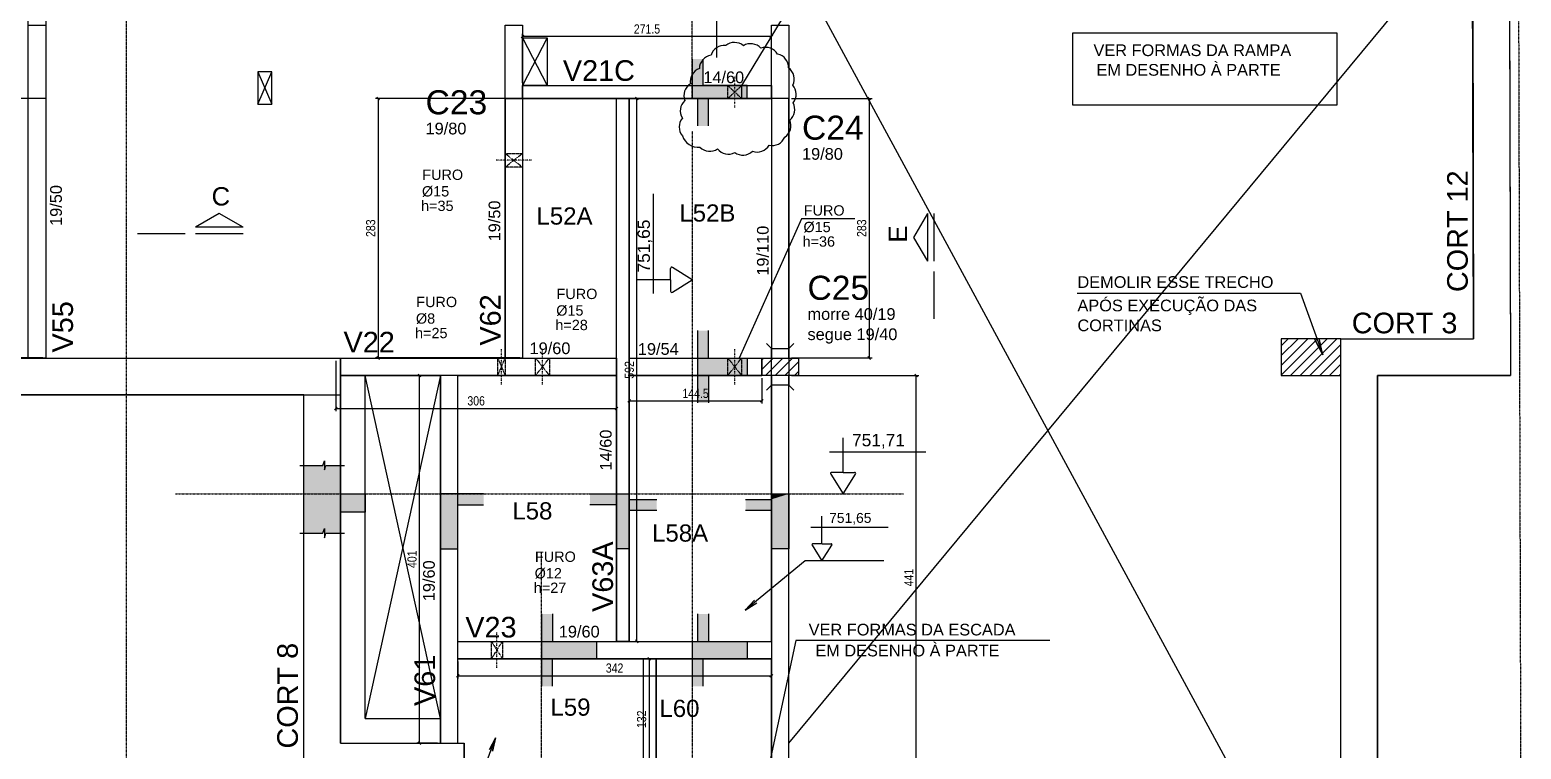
# Model space of a CAD drawing. Extents: x -1206 to 6684, y -2991 to 10691.
# Drawn here: x 2533 to 4159, y 5505 to 6290 of the extents above; entities that cross this region are included whole.
import ezdxf

# ---------------------------------------------------------------- set-up
doc = ezdxf.new("R2010")
doc.units = 0
for name, pattern in [('ESTILO_TQS_0003', [1, 0.5, -0.2, 0.1, -0.2]), ('ESTILO_TQS_0004', [2, 0.5, -0.4, 0.1, -0.4, 0.1, -0.5]), ('HIDDEN2', [0.1875, 0.125, -0.0625])]:
    doc.linetypes.add(name, pattern=pattern)
doc.layers.get('0').update_dxf_attribs({"color": 50})
for name, color, linetype in [('1', 3, 'Continuous'), ('110', 113, 'Continuous'), ('111', 21, 'Continuous'), ('200', 1, 'HIDDEN2'), ('204', 1, 'ESTILO_TQS_0003'), ('205', 1, 'ESTILO_TQS_0004'), ('210', 3, 'HIDDEN2'), ('212', 3, 'Continuous'), ('213', 3, 'Continuous'), ('220', 5, 'Continuous'), ('221', 1, 'Continuous'), ('222', 6, 'Continuous'), ('226', 4, 'Continuous'), ('228', 3, 'Continuous'), ('230', 3, 'Continuous'), ('231', 1, 'Continuous'), ('233', 6, 'Continuous'), ('249', 1, 'Continuous'), ('250', 1, 'Continuous'), ('253', 253, 'Continuous'), ('COTA', 241, 'Continuous')]:
    doc.layers.add(name, color=color, linetype=linetype)
doc.styles.add('COTA TECNICA-50', font='techl___.ttf', dxfattribs={"height": 10})
doc.styles.get("Standard").update_dxf_attribs({"font": 'arial.ttf'})
doc.dimstyles.new('COTA PAINEL-50', dxfattribs={"dimtxt": 10, "dimasz": 3, "dimexe": 3, "dimexo": 3, "dimgap": 3, "dimtad": 1, "dimdec": 1, "dimzin": 9, "dimdsep": 46, "dimtxsty": 'COTA TECNICA-50', "dimblk1": 'OBLIQUE', "dimblk2": 'OBLIQUE', "dimsah": 1, "dimcen": 0.9, "dimclrd": 4, "dimclre": 4, "dimclrt": 240, "dimadec": 1, "dimazin": 3, "dimtfac": 1, "dimtdec": 1, "dimtmove": 0, "dimatfit": 3, "dimfxl": 1, "dimtolj": 1, "dimtzin": 12, "dimarcsym": 0})

# ---------------------------------------------------------------- blocks, each defined once
blk = doc.blocks.new('_H4E26883C6B-000')
for p, q in [((2139.314764, -3153.379493), (2151.660645, -3141.033612)), ((2139.314764, -3142.772891), (2141.054043, -3141.033612)), ((2143.267247, -3160.033612), (2162.267247, -3141.033612)), ((2153.873848, -3160.033612), (2172.873848, -3141.033612)), ((2164.48045, -3160.033612), (2179.314764, -3145.199298)), ((2175.087052, -3160.033612), (2179.314764, -3155.8059))]:
    blk.add_line(p, q)
blk = doc.blocks.new('_HFC2A26E8A7-000')
for p, q in [((2705.801091, -3159.649659), (2745.417166, -3120.033584)), ((2705.801091, -3149.043057), (2734.810564, -3120.033584)), ((2705.801091, -3138.436456), (2724.203963, -3120.033584)), ((2705.801091, -3127.829854), (2713.597361, -3120.033584)), ((2716.023768, -3160.033584), (2756.023768, -3120.033584)), ((2726.630369, -3160.033584), (2766.630369, -3120.033584)), ((2737.236971, -3160.033584), (2770.805826, -3126.46473)), ((2747.843573, -3160.033584), (2770.813628, -3137.063528)), ((2758.450175, -3160.033584), (2770.821431, -3147.662327)), ((2769.056776, -3160.033584), (2770.829234, -3158.261126))]:
    blk.add_line(p, q)
blk = doc.blocks.new('_Oblique')
at = {"color": 0, "linetype": 'ByBlock', "lineweight": -2}
blk.add_line((-0.5, -0.5), (0.5, 0.5), dxfattribs=at)
blk = doc.blocks.new('*D271')
at = {"layer": 'COTA', "color": 4, "lineweight": -2, "transparency": 16777216}
for p, q in [((3070.1, 6231.8), (3070.1, 6285.4)), ((3341.6, 6282.4), (3070.1, 6282.4)), ((3341.6, 6231.8), (3341.6, 6285.4))]:
    blk.add_line(p, q, dxfattribs=at)
at = {"layer": 'Defpoints', "color": 0, "transparency": 16777216}
for p in [(3070.1, 6282.4), (3070.1, 6228.8), (3341.6, 6228.8)]:
    blk.add_point(p, dxfattribs=at)
at = {"layer": 'COTA', "color": 4, "lineweight": -2, "transparency": 16777216, "xscale": 3, "yscale": 3, "zscale": 3, "rotation": 180}
blk.add_blockref('_Oblique', (3070.1, 6282.4), dxfattribs=at)
at = {"layer": 'COTA', "color": 4, "lineweight": -2, "transparency": 16777216, "xscale": 3, "yscale": 3, "zscale": 3}
blk.add_blockref('_Oblique', (3341.6, 6282.4), dxfattribs=at)
at = {"layer": 'COTA', "color": 240, "transparency": 16777216, "insert": (3205.9, 6290.5), "char_height": 10, "attachment_point": 5, "style": 'COTA TECNICA-50'}
blk.add_mtext('\\A1;271.5', dxfattribs=at)
blk = doc.blocks.new('*D266')
at = {"layer": 'COTA', "color": 4, "lineweight": -2, "transparency": 16777216}
for p, q in [((2866.6, 5928.8), (2866.6, 5873.8)), ((3172.6, 5928.8), (3172.6, 5873.8)), ((2866.6, 5876.8), (3172.6, 5876.8))]:
    blk.add_line(p, q, dxfattribs=at)
at = {"layer": 'Defpoints', "color": 0, "transparency": 16777216}
for p in [(2866.6, 5931.8), (3172.6, 5931.8), (3172.6, 5876.8)]:
    blk.add_point(p, dxfattribs=at)
at = {"layer": 'COTA', "color": 4, "lineweight": -2, "transparency": 16777216, "xscale": 3, "yscale": 3, "zscale": 3, "rotation": 180}
blk.add_blockref('_Oblique', (2866.6, 5876.8), dxfattribs=at)
at = {"layer": 'COTA', "color": 4, "lineweight": -2, "transparency": 16777216, "xscale": 3, "yscale": 3, "zscale": 3}
blk.add_blockref('_Oblique', (3172.6, 5876.8), dxfattribs=at)
at = {"layer": 'COTA', "color": 240, "transparency": 16777216, "insert": (3019.6, 5885), "char_height": 10, "attachment_point": 5, "style": 'COTA TECNICA-50'}
blk.add_mtext('\\A1;306', dxfattribs=at)
blk = doc.blocks.new('*D267')
at = {"layer": 'COTA', "color": 4, "lineweight": -2, "transparency": 16777216}
for p, q in [((3186.6, 5909.8), (3186.6, 5882)), ((3331.1, 5909.8), (3331.1, 5882)), ((3186.6, 5885), (3331.1, 5885))]:
    blk.add_line(p, q, dxfattribs=at)
at = {"layer": 'Defpoints', "color": 0, "transparency": 16777216}
for p in [(3186.6, 5912.8), (3331.1, 5912.8), (3331.1, 5885)]:
    blk.add_point(p, dxfattribs=at)
at = {"layer": 'COTA', "color": 4, "lineweight": -2, "transparency": 16777216, "xscale": 3, "yscale": 3, "zscale": 3, "rotation": 180}
blk.add_blockref('_Oblique', (3186.6, 5885), dxfattribs=at)
at = {"layer": 'COTA', "color": 4, "lineweight": -2, "transparency": 16777216, "xscale": 3, "yscale": 3, "zscale": 3}
blk.add_blockref('_Oblique', (3331.1, 5885), dxfattribs=at)
at = {"layer": 'COTA', "color": 240, "transparency": 16777216, "insert": (3258.9, 5893.1), "char_height": 10, "attachment_point": 5, "style": 'COTA TECNICA-50'}
blk.add_mtext('\\A1;144.5', dxfattribs=at)
blk = doc.blocks.new('*D263')
at = {"layer": 'COTA', "color": 4, "lineweight": -2, "transparency": 16777216}
for p, q in [((2999.6, 5600.8), (2999.6, 5582.3)), ((3341.6, 5600.8), (3341.6, 5582.3)), ((2999.6, 5585.3), (3341.6, 5585.3))]:
    blk.add_line(p, q, dxfattribs=at)
at = {"layer": 'Defpoints', "color": 0, "transparency": 16777216}
for p in [(2999.6, 5603.8), (3341.6, 5603.8), (3341.6, 5585.3)]:
    blk.add_point(p, dxfattribs=at)
at = {"layer": 'COTA', "color": 4, "lineweight": -2, "transparency": 16777216, "xscale": 3, "yscale": 3, "zscale": 3, "rotation": 180}
blk.add_blockref('_Oblique', (2999.6, 5585.3), dxfattribs=at)
at = {"layer": 'COTA', "color": 4, "lineweight": -2, "transparency": 16777216, "xscale": 3, "yscale": 3, "zscale": 3}
blk.add_blockref('_Oblique', (3341.6, 5585.3), dxfattribs=at)
at = {"layer": 'COTA', "color": 240, "transparency": 16777216, "insert": (3170.6, 5593.6), "char_height": 10, "attachment_point": 5, "style": 'COTA TECNICA-50'}
blk.add_mtext('\\A1;342', dxfattribs=at)
blk = doc.blocks.new('*D250')
at = {"layer": 'COTA', "color": 4, "lineweight": -2, "transparency": 16777216}
for p, q in [((2547.1, 6214.8), (2495.3, 6214.8)), ((2498.3, 6214.8), (2498.3, 5931.8)), ((2547.1, 5931.8), (2495.3, 5931.8))]:
    blk.add_line(p, q, dxfattribs=at)
at = {"layer": 'Defpoints', "color": 0, "transparency": 16777216}
for p in [(2550.1, 6214.8), (2498.3, 5931.8), (2550.1, 5931.8)]:
    blk.add_point(p, dxfattribs=at)
at = {"layer": 'COTA', "color": 4, "lineweight": -2, "transparency": 16777216, "xscale": 3, "yscale": 3, "zscale": 3}
for p, rotation in [((2498.3, 6214.8), 90), ((2498.3, 5931.8), 270)]:
    blk.add_blockref('_Oblique', p, dxfattribs=dict(at, rotation=rotation))
at = {"layer": 'COTA', "color": 240, "transparency": 16777216, "insert": (2490.1, 6073.3), "char_height": 10, "attachment_point": 5, "rotation": 90, "style": 'COTA TECNICA-50'}
blk.add_mtext('\\A1;283', dxfattribs=at)
blk = doc.blocks.new('*D246')
at = {"layer": 'COTA', "color": 4, "lineweight": -2, "transparency": 16777216}
for p, q in [((3067.1, 6214.8), (2909.8, 6214.8)), ((2912.8, 6214.8), (2912.8, 5931.8)), ((3067.1, 5931.8), (2909.8, 5931.8))]:
    blk.add_line(p, q, dxfattribs=at)
at = {"layer": 'Defpoints', "color": 0, "transparency": 16777216}
for p in [(3070.1, 6214.8), (2912.8, 5931.8), (3070.1, 5931.8)]:
    blk.add_point(p, dxfattribs=at)
at = {"layer": 'COTA', "color": 4, "lineweight": -2, "transparency": 16777216, "xscale": 3, "yscale": 3, "zscale": 3}
for p, rotation in [((2912.8, 6214.8), 90), ((2912.8, 5931.8), 270)]:
    blk.add_blockref('_Oblique', p, dxfattribs=dict(at, rotation=rotation))
at = {"layer": 'COTA', "color": 240, "transparency": 16777216, "insert": (2904.6, 6073.3), "char_height": 10, "attachment_point": 5, "rotation": 90, "style": 'COTA TECNICA-50'}
blk.add_mtext('\\A1;283', dxfattribs=at)
blk = doc.blocks.new('*D248')
at = {"layer": 'COTA', "color": 4, "lineweight": -2, "transparency": 16777216}
for p, q in [((2977.6, 5912.8), (2954.8, 5912.8)), ((2957.8, 5511.8), (2957.8, 5912.8)), ((2977.6, 5511.8), (2954.8, 5511.8))]:
    blk.add_line(p, q, dxfattribs=at)
at = {"layer": 'Defpoints', "color": 0, "transparency": 16777216}
for p in [(2957.8, 5912.8), (2980.6, 5912.8), (2980.6, 5511.8)]:
    blk.add_point(p, dxfattribs=at)
at = {"layer": 'COTA', "color": 4, "lineweight": -2, "transparency": 16777216, "xscale": 3, "yscale": 3, "zscale": 3}
for p, rotation in [((2957.8, 5912.8), 90), ((2957.8, 5511.8), 270)]:
    blk.add_blockref('_Oblique', p, dxfattribs=dict(at, rotation=rotation))
at = {"layer": 'COTA', "color": 240, "transparency": 16777216, "insert": (2949.7, 5712.3), "char_height": 10, "attachment_point": 5, "rotation": 90, "style": 'COTA TECNICA-50'}
blk.add_mtext('\\A1;401', dxfattribs=at)
blk = doc.blocks.new('*D245')
at = {"layer": 'COTA', "color": 4, "lineweight": -2, "transparency": 16777216}
for p, q in [((3189.6, 6214.8), (3197.8, 6214.8)), ((3194.8, 5622.8), (3194.8, 6214.8)), ((3189.6, 5622.8), (3197.8, 5622.8))]:
    blk.add_line(p, q, dxfattribs=at)
at = {"layer": 'Defpoints', "color": 0, "transparency": 16777216}
for p in [(3186.6, 6214.8), (3194.8, 6214.8), (3186.6, 5622.8)]:
    blk.add_point(p, dxfattribs=at)
at = {"layer": 'COTA', "color": 4, "lineweight": -2, "transparency": 16777216, "xscale": 3, "yscale": 3, "zscale": 3}
for p, rotation in [((3194.8, 6214.8), 90), ((3194.8, 5622.8), 270)]:
    blk.add_blockref('_Oblique', p, dxfattribs=dict(at, rotation=rotation))
at = {"layer": 'COTA', "color": 240, "transparency": 16777216, "insert": (3186.7, 5918.8), "char_height": 10, "attachment_point": 5, "rotation": 90, "style": 'COTA TECNICA-50'}
blk.add_mtext('\\A1;592', dxfattribs=at)
blk = doc.blocks.new('*D295')
at = {"layer": 'COTA', "color": 4, "lineweight": -2, "transparency": 16777216}
for p, q in [((3213.1, 5603.8), (3205.4, 5603.8)), ((3208.4, 5603.8), (3208.4, 5471.8)), ((3213.1, 5471.8), (3205.4, 5471.8))]:
    blk.add_line(p, q, dxfattribs=at)
at = {"layer": 'Defpoints', "color": 0, "transparency": 16777216}
for p in [(3216.1, 5603.8), (3208.4, 5471.8), (3216.1, 5471.8)]:
    blk.add_point(p, dxfattribs=at)
at = {"layer": 'COTA', "color": 4, "lineweight": -2, "transparency": 16777216, "xscale": 3, "yscale": 3, "zscale": 3}
for p, rotation in [((3208.4, 5603.8), 90), ((3208.4, 5471.8), 270)]:
    blk.add_blockref('_Oblique', p, dxfattribs=dict(at, rotation=rotation))
at = {"layer": 'COTA', "color": 240, "transparency": 16777216, "insert": (3200.1, 5537.8), "char_height": 10, "attachment_point": 5, "rotation": 90, "style": 'COTA TECNICA-50'}
blk.add_mtext('\\A1;132', dxfattribs=at)
blk = doc.blocks.new('*D301')
at = {"layer": 'COTA', "color": 4, "lineweight": -2, "transparency": 16777216}
for p, q in [((3363.6, 5912.8), (3502.6, 5912.8)), ((3499.6, 5471.8), (3499.6, 5912.8)), ((3363.6, 5471.8), (3502.6, 5471.8))]:
    blk.add_line(p, q, dxfattribs=at)
at = {"layer": 'Defpoints', "color": 0, "transparency": 16777216}
for p in [(3360.6, 5912.8), (3499.6, 5912.8), (3360.6, 5471.8)]:
    blk.add_point(p, dxfattribs=at)
at = {"layer": 'COTA', "color": 4, "lineweight": -2, "transparency": 16777216, "xscale": 3, "yscale": 3, "zscale": 3}
for p, rotation in [((3499.6, 5912.8), 90), ((3499.6, 5471.8), 270)]:
    blk.add_blockref('_Oblique', p, dxfattribs=dict(at, rotation=rotation))
at = {"layer": 'COTA', "color": 240, "transparency": 16777216, "insert": (3491.5, 5692.3), "char_height": 10, "attachment_point": 5, "rotation": 90, "style": 'COTA TECNICA-50'}
blk.add_mtext('\\A1;441', dxfattribs=at)
blk = doc.blocks.new('*D305')
at = {"layer": 'COTA', "color": 4, "lineweight": -2, "transparency": 16777216}
for p, q in [((3363.6, 6214.8), (3451.4, 6214.8)), ((3448.4, 6214.8), (3448.4, 5931.8)), ((3363.6, 5931.8), (3451.4, 5931.8))]:
    blk.add_line(p, q, dxfattribs=at)
at = {"layer": 'Defpoints', "color": 0, "transparency": 16777216}
for p in [(3360.6, 6214.8), (3360.6, 5931.8), (3448.4, 5931.8)]:
    blk.add_point(p, dxfattribs=at)
at = {"layer": 'COTA', "color": 4, "lineweight": -2, "transparency": 16777216, "xscale": 3, "yscale": 3, "zscale": 3}
for p, rotation in [((3448.4, 6214.8), 90), ((3448.4, 5931.8), 270)]:
    blk.add_blockref('_Oblique', p, dxfattribs=dict(at, rotation=rotation))
at = {"layer": 'COTA', "color": 240, "transparency": 16777216, "insert": (3440.1, 6073.3), "char_height": 10, "attachment_point": 5, "rotation": 90, "style": 'COTA TECNICA-50'}
blk.add_mtext('\\A1;283', dxfattribs=at)

msp = doc.modelspace()

# ---------------------------------------------------------------- linework, layer by layer
for p, q in [((3281.677, 6311.559), (3281.677, 6259.598)), ((2702.301, 6067.266), (2650.34, 6067.266)), ((2765.342, 6067.266), (2713.381, 6067.266))]:
    msp.add_line(p, q)
for points in [[(2531.12, 6815.798), (2550.12, 6815.798), (2550.12, 5931.762), (2531.12, 5931.762)], [(3051.12, 6214.801), (3070.12, 6214.801), (3070.12, 5931.762), (3051.12, 5931.762)], [(3070.12, 6228.801), (3341.62, 6228.801), (3341.62, 6214.801), (3070.12, 6214.801)], [(3172.62, 6214.801), (3186.62, 6214.801), (3186.62, 5622.762), (3172.62, 5622.762)], [(3341.62, 5931.762), (3360.62, 5931.762), (3360.62, 6214.801), (3341.62, 6214.801)], [(2871.636, 5931.762), (3172.62, 5931.762), (3172.62, 5912.762), (2871.636, 5912.762)], [(3186.62, 5931.762), (3331.12, 5931.762), (3331.12, 5912.762), (3186.62, 5912.762)], [(2999.638, 5912.762), (2980.638, 5912.762), (2980.638, 5511.762), (2999.638, 5511.762)], [(3341.62, 5471.805), (3360.62, 5471.805), (3360.62, 5912.762), (3341.62, 5912.762)], [(2999.638, 5622.762), (3341.62, 5622.762), (3341.62, 5603.762), (2999.638, 5603.762)], [(3216.136, 5471.805), (3202.136, 5471.805), (3202.136, 5603.762), (3216.136, 5603.762)]]:
    msp.add_lwpolyline(points, close=True)
at = {"layer": '1', "color": 4}
for p, q in [((2550.12, 6214.801), (2550.12, 5931.762)), ((3051.12, 6214.801), (3051.12, 5931.762)), ((3070.12, 6228.801), (3341.62, 6228.801)), ((3070.12, 6214.801), (3070.12, 5931.762)), ((3070.12, 6214.801), (3341.62, 6214.801)), ((3172.62, 5931.762), (3172.62, 6214.801)), ((3186.62, 5931.762), (3186.62, 6214.801)), ((3341.62, 6214.801), (3341.62, 5931.762)), ((3360.62, 6214.801), (3360.62, 5931.762)), ((2871.636, 5931.762), (3172.62, 5931.762)), ((2871.636, 5912.762), (2980.638, 5912.762)), ((2980.638, 5511.762), (2980.638, 5912.762)), ((2999.638, 5622.762), (2999.638, 5912.762)), ((2999.638, 5912.762), (3172.62, 5912.762)), ((3172.62, 5912.762), (3172.62, 5622.762)), ((3186.62, 5622.762), (3186.62, 5912.762)), ((3341.62, 5622.762), (3341.62, 5912.762)), ((3360.62, 5471.805), (3360.62, 5912.762)), ((2999.638, 5622.762), (3172.62, 5622.762)), ((3186.62, 5622.762), (3341.62, 5622.762)), ((2999.638, 5603.762), (3341.62, 5603.762)), ((3202.136, 5471.805), (3202.136, 5603.762)), ((3216.136, 5471.805), (3216.136, 5603.762)), ((3341.62, 5471.805), (3341.62, 5603.762))]:
    msp.add_line(p, q, dxfattribs=at)
at = {"layer": '1'}
for p, q in [((3186.62, 5931.762), (3331.12, 5931.762)), ((3186.62, 5912.762), (3331.12, 5912.762)), ((2999.638, 5511.762), (2999.638, 5603.762))]:
    msp.add_line(p, q, dxfattribs=at)
at = {"layer": '110'}
msp.add_solid([(3202.136, 5603.762), (2999.638, 5603.762), (3202.136, 5603.762)], dxfattribs=at)
at = {"layer": '111'}
msp.add_solid([(3341.62, 5622.762), (3341.62, 6214.801), (3341.62, 5622.762)], dxfattribs=at)
at = {"layer": '200'}
for p, q in [((3294.12, 6214.792), (3309.12, 6228.792)), ((3294.12, 6228.792), (3309.12, 6214.792)), ((3070.12, 6139.842), (3051.112, 6154.842)), ((3051.153, 6139.842), (3070.12, 6154.842)), ((3043.226, 5912.754), (3051.226, 5931.762)), ((3043.226, 5931.72), (3051.226, 5912.754)), ((3084.472, 5912.754), (3099.472, 5931.762)), ((3084.472, 5931.72), (3099.472, 5912.754)), ((3294.12, 5912.754), (3309.12, 5931.762)), ((3294.12, 5931.72), (3309.12, 5912.754)), ((3036.269, 5603.762), (3048.269, 5622.771)), ((3036.269, 5622.729), (3048.269, 5603.762))]:
    msp.add_line(p, q, dxfattribs=at)
at = {"layer": '204'}
for p, q in [((2638.305, 4527.81), (2638.305, 10527.057)), ((3255.12, 6214.801), (3255.12, 6846.804)), ((3255.181, 6179.22), (3255.181, 4623.762)), ((2691.824, 5783.61), (3485.723, 5783.61)), ((3090.851, 5425.37), (3090.851, 5719.476))]:
    msp.add_line(p, q, dxfattribs=at)
msp.add_lwpolyline([(-842.575, 5258.773), (-854.551, 10464.785), (4145.396, 10464.785), (4159.405, 5258.773)], dxfattribs=at)
at = {"layer": '205'}
for p, q in [((3301.62, 6204.792), (3301.62, 6238.792)), ((3080.051, 6147.342), (3041.153, 6147.342)), ((3047.222, 5902.823), (3047.222, 5941.72)), ((3091.972, 5902.823), (3091.972, 5941.72)), ((3301.62, 5902.823), (3301.62, 5941.72)), ((3042.269, 5593.831), (3042.269, 5632.729))]:
    msp.add_line(p, q, dxfattribs=at)
at = {"layer": '210'}
for p, q in [((3294.12, 6214.792), (3294.12, 6228.792)), ((3309.12, 6228.792), (3309.12, 6214.792)), ((3051.112, 6154.842), (3070.12, 6154.842)), ((3070.12, 6139.842), (3051.153, 6139.842)), ((3043.226, 5912.754), (3043.226, 5931.72)), ((3051.226, 5931.762), (3051.226, 5912.754)), ((3084.472, 5912.754), (3084.472, 5931.72)), ((3099.472, 5931.762), (3099.472, 5912.754)), ((3186.62, 5912.762), (3186.62, 5931.762)), ((3294.12, 5912.754), (3294.12, 5931.72)), ((3309.12, 5931.762), (3309.12, 5912.754)), ((3036.269, 5603.762), (3036.269, 5622.729)), ((3048.269, 5622.771), (3048.269, 5603.762))]:
    msp.add_line(p, q, dxfattribs=at)
at = {"layer": '220'}
for p, q in [((4135.423, 10454.785), (4147.645, 5912.735)), ((4095.531, 10414.785), (4107.537, 5952.762)), ((3261.12, 5961.762), (3261.12, 5882.768)), ((3273.12, 5931.762), (3273.12, 5961.762)), ((3962.636, 5263.762), (3962.636, 5952.762)), ((3962.638, 5952.762), (4107.537, 5952.762)), ((-593.145, 5931.762), (2871.636, 5931.762)), ((2871.636, 5511.762), (2871.636, 5931.762)), ((3273.12, 5931.762), (3315.12, 5931.762)), ((3315.221, 5931.762), (3315.221, 5912.762)), ((3315.12, 5912.762), (3273.12, 5912.762)), ((3273.12, 5912.762), (3273.12, 5882.768)), ((4002.639, 5223.762), (4002.608, 5912.762)), ((4002.61, 5912.762), (4147.645, 5912.762)), ((-637.036, 5891.762), (2871.636, 5891.762)), ((2831.636, 5471.762), (2831.636, 5891.762)), ((3090.851, 5652.762), (3090.851, 5573.768)), ((3261.181, 5652.762), (3261.181, 5622.762)), ((3150.952, 5622.762), (3150.952, 5603.762)), ((3255.12, 5622.762), (3255.12, 5573.768)), ((3255.12, 5622.762), (3261.181, 5622.762)), ((3255.181, 5622.762), (3255.181, 5622.762)), ((3273.12, 5622.762), (3303.181, 5622.762)), ((3273.12, 5622.762), (3303.181, 5622.762)), ((3315.221, 5622.762), (3315.221, 5603.762)), ((2871.636, 5511.762), (3006.636, 5511.762)), ((3006.636, 4663.762), (3006.636, 5511.762))]:
    msp.add_line(p, q, dxfattribs=at)
for points in [[(4147.645, 5912.762), (4002.608, 5912.762), (4002.639, 5223.762), (3731.636, 5223.762), (3731.636, 4623.762), (2966.636, 4623.762), (2966.636, 5471.762), (2831.636, 5471.762), (2831.636, 5891.762), (-637.036, 5891.762), (-641.695, 7606.798), (-641.695, 10454.785), (4135.423, 10454.785), (4147.645, 5912.735)], [(3691.636, 4663.762), (3691.636, 5263.762), (3962.637, 5263.762), (3962.606, 5952.762), (4107.537, 5952.762), (4095.531, 10414.785), (-601.695, 10414.785), (-601.695, 7606.852), (-597.145, 5931.762), (2871.636, 5931.762), (2871.636, 5511.762), (3006.636, 5511.762), (3006.636, 4663.762), (3115.851, 4663.762)], [(3255.12, 6257.757), (3255.12, 6214.801), (3261.12, 6214.801), (3261.12, 6184.845)], [(3273.12, 6184.845), (3273.12, 6214.801), (3315.12, 6214.801), (3315.12, 6228.801), (3267.12, 6228.801), (3267.12, 6257.757)], [(3962.606, 5952.762), (3897.606, 5952.762), (3897.606, 5912.762), (3962.636, 5912.762)], [(2871.636, 5814.698), (2871.636, 5783.61), (2898.638, 5783.61), (2898.638, 5763.61), (2871.636, 5763.61), (2871.636, 5740.823)], [(3027.744, 5783.61), (2980.638, 5783.61), (2980.638, 5723.61), (2999.638, 5723.61), (2999.638, 5771.61), (3027.744, 5771.61)], [(3143.664, 5783.61), (3186.62, 5783.61), (3186.62, 5777.61), (3216.576, 5777.61)], [(3313.515, 5777.61), (3341.62, 5777.61), (3341.62, 5783.61), (3360.62, 5783.61), (3360.62, 5723.61), (3341.62, 5723.61), (3341.62, 5765.61), (3313.515, 5765.61)], [(3216.576, 5765.61), (3186.62, 5765.61), (3186.62, 5723.61), (3172.62, 5723.61), (3172.62, 5771.61), (3143.664, 5771.61)], [(3102.851, 5652.762), (3102.851, 5622.762), (3150.851, 5622.762)], [(3273.12, 5652.762), (3273.12, 5622.762), (3315.12, 5622.762)], [(3102.851, 5573.768), (3102.851, 5603.762), (3150.851, 5603.762)], [(3267.12, 5573.768), (3267.12, 5603.762), (3315.12, 5603.762)]]:
    msp.add_lwpolyline(points, dxfattribs=at)
at = {"layer": '221'}
for p, q in [((3360.62, 5511.762), (4106.304, 6410.948)), ((3360.62, 6373.903), (3962.636, 5263.762)), ((3097.119, 6280.801), (3070.119, 6228.801)), ((3070.119, 6280.801), (3097.119, 6228.801)), ((2781.636, 6208.762), (2796.636, 6243.762)), ((2781.636, 6243.762), (2796.636, 6208.762)), ((2980.638, 5538.762), (2898.638, 5912.762)), ((2980.638, 5912.762), (2898.638, 5538.762))]:
    msp.add_line(p, q, dxfattribs=at)
for points in [[(3670.206, 6207.886), (3958.777, 6207.886), (3958.777, 6285.98), (3670.206, 6285.98), (3670.206, 6207.886)], [(2827.165, 5814.698), (2852.443, 5814.698), (2854.114, 5819.711), (2854.114, 5809.685), (2855.784, 5814.698), (2875.849, 5814.698)], [(2827.165, 5740.823), (2852.443, 5740.823), (2854.114, 5745.836), (2854.114, 5735.811), (2855.784, 5740.823), (2875.849, 5740.823)], [(3464.274, 5710.679), (3378.464, 5710.679), (3312.943, 5656.75), (3323.182, 5667.713), (3312.943, 5656.75), (3325.67, 5664.69)], [(2867.066, 5284.052), (2954.807, 5284.052), (3040.813, 5517.664), (3037.513, 5503.031), (3040.813, 5517.664), (3033.838, 5504.384)]]:
    msp.add_lwpolyline(points, dxfattribs=at)
at = {"layer": '221', "color": 1, "linetype": 'Continuous'}
for centre, radius, start, end in [((3290.158, 6257.586), 15, 83.467642, 163.467642), ((3301.374, 6260.889), 15, 49.347796, 129.347796), ((3319.041, 6259.515), 15, 41.754615, 121.754615), ((3335.621, 6255.506), 15, 31.061451, 111.061451), ((3345.374, 6248.568), 15, 358.086322, 78.086322), ((3268.074, 6233.228), 15, 109.545714, 189.545714), ((3278.052, 6247.028), 15, 98.719205, 178.719205), ((3351.55, 6235.932), 15, 334.004279, 54.004279), ((3261.171, 6217.983), 15, 121.734136, 201.734136), ((3353.667, 6219.568), 15, 320.738206, 40.738206), ((3257.266, 6201.273), 15, 131.955987, 211.955987), ((3352.161, 6202.804), 15, 308.996232, 28.996232), ((3256.03, 6183.692), 15, 140, 220), ((3347.887, 6185.066), 15, 303.910599, 23.910599), ((3261.446, 6179.336), 17.713, 197.358992, 277.358992), ((3342.401, 6178.367), 15, 257.462696, 337.462696), ((3274.423, 6172.272), 15, 224.447906, 304.447906), ((3294.777, 6169.074), 15, 217.695483, 297.695483), ((3310.485, 6167.986), 15, 234.377361, 314.377361), ((3326.211, 6171.321), 15, 249.571805, 329.571805)]:
    msp.add_arc(centre, radius, start, end, dxfattribs=at)
at = {"layer": '222'}
for p, q in [((3341.62, 5942.262), (3336.16, 5947.722)), ((3360.62, 5942.262), (3366.08, 5947.722)), ((3336.16, 5896.802), (3341.62, 5902.262)), ((3360.62, 5902.262), (3366.08, 5896.802))]:
    msp.add_line(p, q, dxfattribs=at)
for points in [[(2531.12, 6214.801), (2531.12, 6294.801), (2550.12, 6294.801), (2550.12, 6214.801), (2531.12, 6214.801)], [(3051.12, 6214.801), (3051.12, 6294.801), (3070.12, 6294.801), (3070.12, 6214.801), (3051.12, 6214.801)], [(3341.62, 6214.801), (3341.62, 6294.801), (3360.62, 6294.801), (3360.62, 6214.801), (3341.62, 6214.801)], [(3341.62, 5902.262), (3341.62, 5942.262), (3360.62, 5942.262), (3360.62, 5902.262), (3341.62, 5902.262)], [(3331.12, 5931.762), (3371.12, 5931.762), (3371.12, 5912.762), (3331.12, 5912.762), (3331.12, 5931.762)]]:
    msp.add_lwpolyline(points, dxfattribs=at)
at = {"layer": '226'}
for p, q in [((2739.362, 6089.422), (2713.381, 6074.422)), ((2765.342, 6074.422), (2739.362, 6089.422)), ((3497.121, 6063.345), (3512.121, 6089.326)), ((3512.121, 6037.365), (3512.121, 6089.326)), ((2765.342, 6074.422), (2713.381, 6074.422)), ((3512.121, 6037.365), (3497.121, 6063.345))]:
    msp.add_line(p, q, dxfattribs=at)
at = {"layer": '228'}
for p, q in [((3519.277, 6037.365), (3519.277, 6089.326)), ((3519.277, 5974.324), (3519.277, 6026.285))]:
    msp.add_line(p, q, dxfattribs=at)
at = {"layer": '230'}
for p, q in [((2781.636, 6243.762), (2781.636, 6208.762)), ((2796.636, 6243.762), (2781.636, 6243.762)), ((2796.636, 6208.762), (2796.636, 6243.762)), ((2781.636, 6208.762), (2796.636, 6208.762)), ((2898.638, 5538.762), (2898.638, 5912.762)), ((2898.638, 5538.762), (2980.638, 5538.762))]:
    msp.add_line(p, q, dxfattribs=at)
msp.add_lwpolyline([(3070.119, 6280.801), (3097.119, 6280.801), (3097.119, 6228.801), (3070.119, 6228.801)], dxfattribs=at)
at = {"layer": '231'}
for p, q in [((3212.946, 6002.082), (3212.946, 6110.733)), ((3231.696, 6017.092), (3231.696, 6029.493)), ((3255.181, 6017.082), (3233.79, 6030.644)), ((3231.696, 6017.082), (3194.197, 6017.082)), ((3231.697, 6017.072), (3231.697, 6004.671)), ((3233.79, 6003.519), (3255.181, 6017.082)), ((3419.878, 5807.094), (3419.878, 5844.593)), ((3404.878, 5829.593), (3509.898, 5829.593)), ((3419.869, 5807.093), (3407.467, 5807.093)), ((3419.888, 5807.094), (3432.289, 5807.094)), ((3406.316, 5805), (3419.878, 5783.61)), ((3419.878, 5783.61), (3433.441, 5805)), ((3396.827, 5729.314), (3396.827, 5759.313)), ((3384.827, 5747.313), (3468.843, 5747.313)), ((3385.977, 5727.638), (3396.827, 5710.526)), ((3396.82, 5729.313), (3386.899, 5729.313)), ((3396.827, 5710.526), (3407.678, 5727.639)), ((3396.835, 5729.314), (3406.756, 5729.314))]:
    msp.add_line(p, q, dxfattribs=at)
for centre, radius, start, end in [((3233.06, 6029.493), 1.364, 57.627716, 180), ((3233.06, 6004.671), 1.364, 180, 302.376968), ((3407.467, 5805.73), 1.364, 90, 212.376968), ((3432.289, 5805.73), 1.364, 327.627716, 90), ((3386.899, 5728.222), 1.091, 90, 212.376968), ((3406.756, 5728.223), 1.091, 327.627716, 90)]:
    msp.add_arc(centre, radius, start, end, dxfattribs=at)
at = {"layer": '249'}
for points in [[(3675.08, 6002.646), (3918.814, 6002.646), (3943.147, 5935.234), (3934.533, 5951.889), (3943.147, 5935.234), (3939.137, 5953.551)], [(3645.161, 5623.567), (3368.141, 5623.567), (3318.712, 5393.666), (3326.156, 5410.875), (3318.712, 5393.666), (3318.526, 5412.215)]]:
    msp.add_lwpolyline(points, dxfattribs=at)
at = {"layer": '250'}
for points in [[(3443.72, 6355.113), (3385.392, 6355.113), (3309.12, 6228.813)], [(3432.758, 6083.591), (3374.431, 6083.591), (3306.66, 5931.762)]]:
    msp.add_lwpolyline(points, dxfattribs=at)
at = {"layer": '253'}
for points in [[(3267.12, 6257.757), (3255.12, 6257.757), (3261.12, 6214.801)], [(3255.12, 6257.757), (3255.12, 6214.801), (3261.12, 6214.801)], [(3267.12, 6228.801), (3267.12, 6257.757), (3261.12, 6214.801)], [(3267.12, 6228.801), (3261.12, 6214.801), (3273.12, 6184.845)], [(3273.12, 6184.845), (3261.12, 6214.801), (3261.12, 6184.845)], [(3315.12, 6228.801), (3267.12, 6228.801), (3273.12, 6214.801)], [(3273.12, 6214.801), (3267.12, 6228.801), (3273.12, 6184.845)], [(3315.12, 6214.801), (3315.12, 6228.801), (3273.12, 6214.801)], [(3261.12, 5882.768), (3261.12, 5961.762), (3273.12, 5882.768)], [(3261.12, 5961.762), (3273.12, 5961.762), (3273.12, 5882.768)], [(3273.12, 5882.768), (3273.12, 5961.762), (3273.12, 5912.762)], [(3273.12, 5961.762), (3273.12, 5931.762), (3273.12, 5912.762)], [(3273.12, 5912.762), (3273.12, 5931.762), (3315.12, 5912.762)], [(3273.12, 5931.762), (3315.12, 5931.762), (3315.12, 5912.762)], [(2852.443, 5814.698), (2852.443, 5740.823), (2831.636, 5740.823)], [(2852.443, 5814.698), (2831.636, 5740.823), (2831.636, 5814.698)], [(2854.114, 5745.836), (2852.443, 5740.823), (2854.114, 5819.711)], [(2852.443, 5814.698), (2854.114, 5819.711), (2852.443, 5740.823)], [(2854.114, 5745.836), (2854.114, 5819.711), (2854.114, 5809.685)], [(2855.784, 5740.823), (2854.114, 5735.811), (2855.784, 5814.698)], [(2854.114, 5745.836), (2854.114, 5809.685), (2855.784, 5814.698)], [(2854.114, 5745.836), (2855.784, 5814.698), (2854.114, 5735.811)], [(2855.784, 5740.823), (2855.784, 5814.698), (2871.636, 5814.698)], [(2855.784, 5740.823), (2871.636, 5814.698), (2871.636, 5763.61)], [(2871.636, 5783.61), (2871.636, 5763.61), (2871.636, 5814.698)], [(2871.636, 5783.61), (2898.638, 5783.61), (2898.638, 5763.61)], [(2871.636, 5783.61), (2898.638, 5763.61), (2871.636, 5763.61)], [(2999.638, 5771.61), (3027.744, 5783.61), (2980.638, 5783.61)], [(2999.638, 5771.61), (2980.638, 5783.61), (2980.638, 5723.61)], [(2999.638, 5771.61), (3027.744, 5771.61), (3027.744, 5783.61)], [(3172.62, 5771.61), (3143.664, 5771.61), (3143.664, 5783.61)], [(3172.62, 5771.61), (3143.664, 5783.61), (3186.62, 5783.61)], [(3186.62, 5765.61), (3172.62, 5723.61), (3186.62, 5783.61)], [(3172.62, 5771.61), (3186.62, 5783.61), (3172.62, 5723.61)], [(3186.62, 5765.61), (3186.62, 5783.61), (3186.62, 5777.61)], [(3186.62, 5765.61), (3186.62, 5777.61), (3216.576, 5777.61)], [(3186.62, 5765.61), (3216.576, 5777.61), (3216.576, 5765.61)], [(3341.62, 5777.61), (3341.62, 5765.61), (3313.515, 5765.61)], [(3341.62, 5777.61), (3313.515, 5765.61), (3313.515, 5777.61)], [(3341.62, 5777.61), (3313.515, 5777.61), (3313.515, 5777.61)], [(3341.62, 5777.61), (3341.62, 5783.61), (3360.62, 5783.61)], [(3341.62, 5777.61), (3360.62, 5783.61), (3360.62, 5723.61)], [(3341.62, 5777.61), (3360.62, 5723.61), (3341.62, 5723.61)], [(3341.62, 5777.61), (3341.62, 5723.61), (3341.62, 5765.61)], [(2855.784, 5740.823), (2871.636, 5763.61), (2871.636, 5740.823)], [(2999.638, 5771.61), (2980.638, 5723.61), (2999.638, 5723.61)], [(3186.62, 5765.61), (3186.62, 5723.61), (3172.62, 5723.61)], [(3102.851, 5603.762), (3090.851, 5573.768), (3102.851, 5652.762)], [(3102.851, 5652.762), (3090.851, 5573.768), (3090.851, 5652.762)], [(3102.851, 5622.762), (3102.851, 5603.762), (3102.851, 5652.762)], [(3261.181, 5622.762), (3261.181, 5652.762), (3273.12, 5652.762)], [(3261.181, 5622.762), (3273.12, 5652.762), (3267.12, 5603.762)], [(3273.12, 5622.762), (3267.12, 5603.762), (3273.12, 5652.762)], [(3150.952, 5622.762), (3150.952, 5603.762), (3102.851, 5622.762)], [(3150.952, 5603.762), (3102.851, 5603.762), (3102.851, 5622.762)], [(3261.181, 5622.762), (3267.12, 5573.768), (3255.12, 5573.768)], [(3261.181, 5622.762), (3255.12, 5573.768), (3255.12, 5622.762)], [(3261.181, 5622.762), (3267.12, 5603.762), (3267.12, 5573.768)], [(3273.12, 5622.762), (3315.221, 5603.762), (3267.12, 5603.762)], [(3273.12, 5622.762), (3315.221, 5622.762), (3315.221, 5603.762)], [(3102.851, 5603.762), (3102.851, 5573.768), (3090.851, 5573.768)]]:
    msp.add_solid(points, dxfattribs=at)

# ---------------------------------------------------------------- block references
at = {"layer": '221'}
for name in ['_HFC2A26E8A7-000', '_H4E26883C6B-000']:
    msp.add_blockref(name, (1191.805, 9072.796), dxfattribs=at)

# ---------------------------------------------------------------- texts
for s, height, p in [('FURO', 11.25, (2960.888, 6125.985)), ('%%c15', 11.25, (2960.537, 6107.92)), ('h=35', 11.25, (2959.586, 6092.113)), ('FURO', 11.25, (3376.95, 6087.076)), ('%%c15', 11.25, (3376.6, 6069.011)), ('h=36', 11.25, (3375.648, 6053.204)), ('FURO', 11.25, (3107.323, 5996.057)), ('FURO', 11.25, (2954.304, 5987.266)), ('%%c15', 11.25, (3106.972, 5977.992)), ('%%c8', 11.25, (2953.953, 5969.201)), ('h=28', 11.25, (3106.021, 5962.185)), ('h=25', 11.25, (2953.002, 5953.394)), ('751,71', 13.5, (3429.622, 5835.46)), ('751,65', 10.8, (3404.622, 5752.006)), ('FURO', 11.25, (3083.782, 5709.479)), ('%%c12', 11.25, (3083.432, 5691.414)), ('h=27', 11.25, (3082.481, 5675.607))]:
    msp.add_text(s, height=height).set_placement(p)
msp.add_text('751,65', height=13.5, rotation=90).set_placement((3209.12, 6025.03))
at = {"layer": '212'}
for s, p in [('VER FORMAS DA RAMPA', (3692.929, 6261.013)), ('EM DESENHO À PARTE', (3696.173, 6239.628)), ('14/60', (3267.36, 6231.513)), ('19/60', (3077.863, 5936.03)), ('19/54', (3195.98, 5935.226)), ('19/60', (3109.769, 5627.03)), ('VER FORMAS DA ESCADA', (3382.28, 5629.212)), ('EM DESENHO À PARTE', (3389.556, 5606.389))]:
    msp.add_text(s, height=12.75, dxfattribs=at).set_placement(p)
for s, p in [('19/50', (2567.751, 6075.799)), ('19/50', (3045.959, 6058.943)), ('19/110', (3338.672, 6021.532)), ('14/60', (3167.352, 5809.133)), ('19/60', (2974.469, 5666.563))]:
    msp.add_text(s, height=12.75, rotation=90, dxfattribs=at).set_placement(p)
at = {"layer": '213'}
for s, p in [('19/80', (2964.433, 6175.628)), ('19/80', (3375.029, 6147.948)), ('DEMOLIR ESSE TRECHO ', (3675.452, 6008.23)), ('morre 40/19', (3381.013, 5973.354)), ('APÓS EXECUÇÃO DAS ', (3675.452, 5982.667)), ('CORTINAS', (3675.452, 5960.992)), ('segue 19/40', (3381.013, 5951.316))]:
    msp.add_text(s, height=12.75, dxfattribs=at).set_placement(p)
at = {"layer": '220'}
for s, p in [('C23', (2964.433, 6197.496)), ('C24', (3375.028, 6169.815)), ('C25', (3381.013, 5995.222))]:
    msp.add_text(s, height=26.25, dxfattribs=at).set_placement(p)
at = {"layer": '226'}
for s, p in [('L52A', (3085.427, 6077.24)), ('L52B', (3241.217, 6080.532)), ('L58', (3059.089, 5755.699)), ('L58A', (3211.497, 5731.533)), ('L59', (3100.648, 5541.712)), ('L60', (3219.515, 5540.344))]:
    msp.add_text(s, height=18.75, dxfattribs=at).set_placement(p)
at = {"layer": '233'}
for s, height, p in [('V21C', 22.5, (3114.185, 6234.008)), ('C', 20.025, (2731.059, 6098.079)), ('CORT 3', 22.5, (3974.605, 5958.713)), ('V22', 22.5, (2874.985, 5937.825)), ('V23', 22.5, (3007.814, 5627.015))]:
    msp.add_text(s, height=height, dxfattribs=at).set_placement(p)
for s, height, p in [('CORT 12', 22.5, (4101.148, 6003.658)), ('E', 20.025, (3489.561, 6057.609)), ('V55', 22.5, (2579.91, 5937.805)), ('V62', 22.5, (3046.372, 5945.329)), ('V63A', 22.5, (3168.876, 5654.91)), ('CORT 8', 22.5, (2825.162, 5505.907)), ('V61', 22.5, (2974.822, 5552.327))]:
    msp.add_text(s, height=height, rotation=90, dxfattribs=at).set_placement(p)

# ---------------------------------------------------------------- dimensions: what is measured, and where the dimension line sits
at = {"layer": 'COTA'}
for base, p1, p2, picture, middle in [((3070.12, 6282.426), (3341.62, 6228.801), (3070.12, 6228.801), '*D271', (3205.87, 6290.536)), ((3172.62, 5876.796), (2866.636, 5931.762), (3172.62, 5931.762), '*D266', (3019.628, 5885.015)), ((3331.12, 5884.96), (3186.62, 5912.762), (3331.12, 5912.762), '*D267', (3258.87, 5893.07))]:
    dim = msp.add_linear_dim(base=base, p1=p1, p2=p2, dimstyle='COTA PAINEL-50', dxfattribs=at)
    dim.commit()
    dim.dimension.update_dxf_attribs({"geometry": picture, "text_midpoint": middle})
for base, p1, p2, picture, middle in [((2498.347, 5931.762), (2550.12, 6214.801), (2550.12, 5931.762), '*D250', (2490.106, 6073.281)), ((2912.824, 5931.762), (3070.12, 6214.801), (3070.12, 5931.762), '*D246', (2904.583, 6073.281)), ((3194.795, 6214.801), (3186.62, 5622.762), (3186.62, 6214.801), '*D245', (3186.656, 5918.781)), ((3448.362, 5931.762), (3360.62, 6214.801), (3360.62, 5931.762), '*D305', (3440.121, 6073.282)), ((2957.788, 5912.762), (2980.638, 5511.762), (2980.638, 5912.762), '*D248', (2949.685, 5712.262)), ((3499.616, 5912.762), (3360.62, 5471.805), (3360.62, 5912.762), '*D301', (3491.543, 5692.284)), ((3208.351, 5471.805), (3216.136, 5603.762), (3216.136, 5471.805), '*D295', (3200.132, 5537.784))]:
    dim = msp.add_linear_dim(base=base, p1=p1, p2=p2, angle=90, dimstyle='COTA PAINEL-50', dxfattribs=at)
    dim.commit()
    dim.dimension.update_dxf_attribs({"geometry": picture, "text_midpoint": middle})
dim = msp.add_linear_dim(base=(3341.62, 5585.331), p1=(2999.638, 5603.762), p2=(3341.62, 5603.762), dimstyle='COTA PAINEL-50', dxfattribs=at)
dim.commit()
dim.dimension.update_dxf_attribs({"geometry": '*D263', "text_midpoint": (3170.629, 5585.331), "dimtype": 160})

doc.saveas('drawing.dxf')
